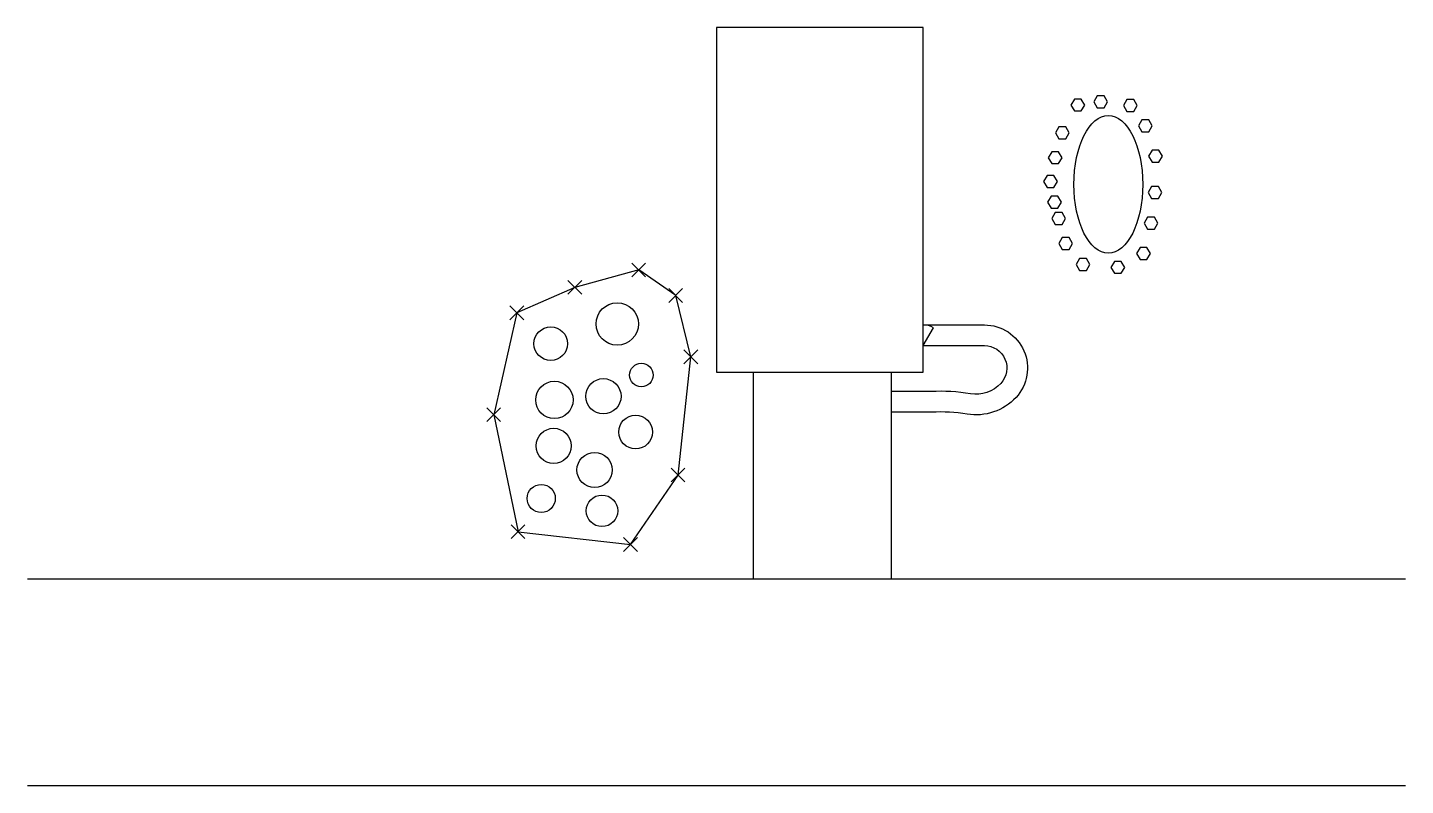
# Model space of a CAD drawing. Header units: inches. Extents: x 164 to 364, y 25 to 135.
import ezdxf

# ---------------------------------------------------------------- set-up
doc = ezdxf.new("R2010")
doc.units = ezdxf.units.IN
doc.header["$MEASUREMENT"] = 0
doc.header["$PDMODE"] = 3

msp = doc.modelspace()

# ---------------------------------------------------------------- linework, layer by layer
for p, q in [((293.92, 88.54), (295.42, 91.14)), ((269.25, 84.7), (269.25, 54.7)), ((289.25, 84.7), (289.25, 54.7)), ((163.92, 54.7), (363.92, 54.7)), ((163.92, 24.7), (363.92, 24.7))]:
    msp.add_line(p, q)
for points in [[(263.92, 84.7), (293.92, 84.7), (293.92, 134.7), (263.92, 134.7)], [(315.86, 124.33), (315.36, 123.46), (315.86, 122.6), (316.86, 122.6), (317.36, 123.46), (316.86, 124.33)], [(319.17, 124.8), (318.67, 123.94), (319.17, 123.07), (320.17, 123.07), (320.67, 123.94), (320.17, 124.8)], [(323.49, 124.26), (322.99, 123.4), (323.49, 122.53), (324.49, 122.53), (324.99, 123.4), (324.49, 124.26)], [(313.62, 120.28), (313.12, 119.41), (313.62, 118.55), (314.62, 118.55), (315.12, 119.41), (314.62, 120.28)], [(325.66, 121.29), (325.16, 120.43), (325.66, 119.56), (326.66, 119.56), (327.16, 120.43), (326.66, 121.29)], [(312.57, 116.69), (312.07, 115.82), (312.57, 114.96), (313.57, 114.96), (314.07, 115.82), (313.57, 116.69)], [(327.14, 116.9), (326.64, 116.04), (327.14, 115.17), (328.14, 115.17), (328.64, 116.04), (328.14, 116.9)], [(311.89, 113.21), (311.39, 112.34), (311.89, 111.48), (312.89, 111.48), (313.39, 112.34), (312.89, 113.21)], [(312.48, 110.22), (311.98, 109.35), (312.48, 108.49), (313.48, 108.49), (313.98, 109.35), (313.48, 110.22)], [(327.08, 111.64), (326.58, 110.77), (327.08, 109.91), (328.08, 109.91), (328.58, 110.77), (328.08, 111.64)], [(313.08, 107.86), (312.58, 106.99), (313.08, 106.12), (314.08, 106.12), (314.58, 106.99), (314.08, 107.86)], [(326.47, 107.18), (325.97, 106.32), (326.47, 105.45), (327.47, 105.45), (327.97, 106.32), (327.47, 107.18)], [(314.1, 104.21), (313.6, 103.34), (314.1, 102.48), (315.1, 102.48), (315.6, 103.34), (315.1, 104.21)], [(325.39, 102.79), (324.89, 101.93), (325.39, 101.06), (326.39, 101.06), (326.89, 101.93), (326.39, 102.79)], [(316.6, 101.17), (316.1, 100.31), (316.6, 99.44), (317.6, 99.44), (318.1, 100.31), (317.6, 101.17)], [(321.67, 100.77), (321.17, 99.9), (321.67, 99.04), (322.67, 99.04), (323.17, 99.9), (322.67, 100.77)], [(252.62, 99.52), (243.36, 97), (234.94, 93.3), (231.58, 78.51), (235.11, 61.53), (251.44, 59.68), (258.34, 69.76), (260.19, 86.91), (258, 95.82)]]:
    msp.add_lwpolyline(points, close=True)
for points in [[(293.92, 91.54), (302.8, 91.54, -0.654775), (307.39, 81.02, -0.251264), (300.29, 78.59, 0.053034), (295.15, 78.88), (289.25, 78.88)], [(293.92, 88.54), (302.8, 88.54, -0.654775), (305.19, 83.06, -0.251264), (300.78, 81.55, 0.052326), (295.08, 81.88), (289.25, 81.88)]]:
    msp.add_lwpolyline(points, format="xyb")
for centre, radius in [((249.51, 91.68), 3.08), ((239.86, 88.82), 2.44), ((253.01, 84.27), 1.71), ((240.39, 80.66), 2.71), ((247.5, 81.19), 2.56), ((252.17, 76), 2.45), ((240.28, 73.99), 2.55), ((246.22, 70.49), 2.56), ((238.48, 66.36), 2.04), ((247.29, 64.56), 2.29)]:
    msp.add_circle(centre, radius)
msp.add_arc((293.92, 88.54), 3, 60, 90)
msp.add_ellipse((320.79, 111.94), major_axis=(0, 10), ratio=0.5)
for p in [(252.62, 99.52), (243.36, 97), (258, 95.82), (234.94, 93.3), (260.19, 86.91), (231.58, 78.51), (258.34, 69.76), (235.11, 61.53), (251.44, 59.68)]:
    msp.add_point(p)

doc.saveas('drawing.dxf')
